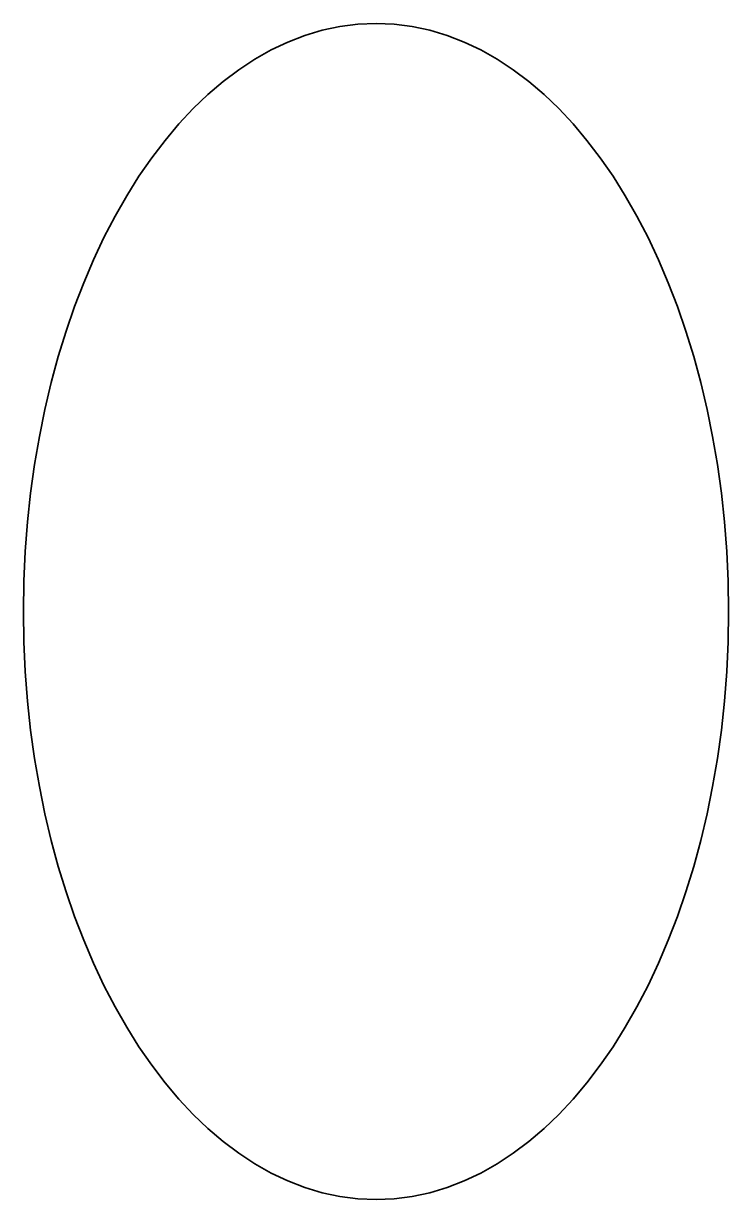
# Model space of a CAD drawing. Header units: inches. Extents: x 95.7 to 125.7, y -163.8 to -113.8.
import ezdxf

# ---------------------------------------------------------------- set-up
doc = ezdxf.new("R2010")
doc.units = ezdxf.units.IN
doc.header["$MEASUREMENT"] = 0
doc.layers.add('Layer 1', color=7, linetype='Continuous')

msp = doc.modelspace()

# ---------------------------------------------------------------- linework, layer by layer
at = {"layer": 'Layer 1', "color": 179, "lineweight": 35, "true_color": 0x231f20}
msp.add_open_spline([(125.673, -138.791), (125.673, -152.598), (118.957, -163.791), (110.673, -163.791), (102.389, -163.791), (95.673, -152.598), (95.673, -138.791), (95.673, -124.984), (102.389, -113.791), (110.673, -113.791), (118.957, -113.791), (125.673, -124.984), (125.673, -138.791)], degree=3, knots=[0, 0, 0, 0, 1, 1, 1, 2, 2, 2, 3, 3, 3, 4, 4, 4, 4], dxfattribs=at)

doc.saveas('drawing.dxf')
